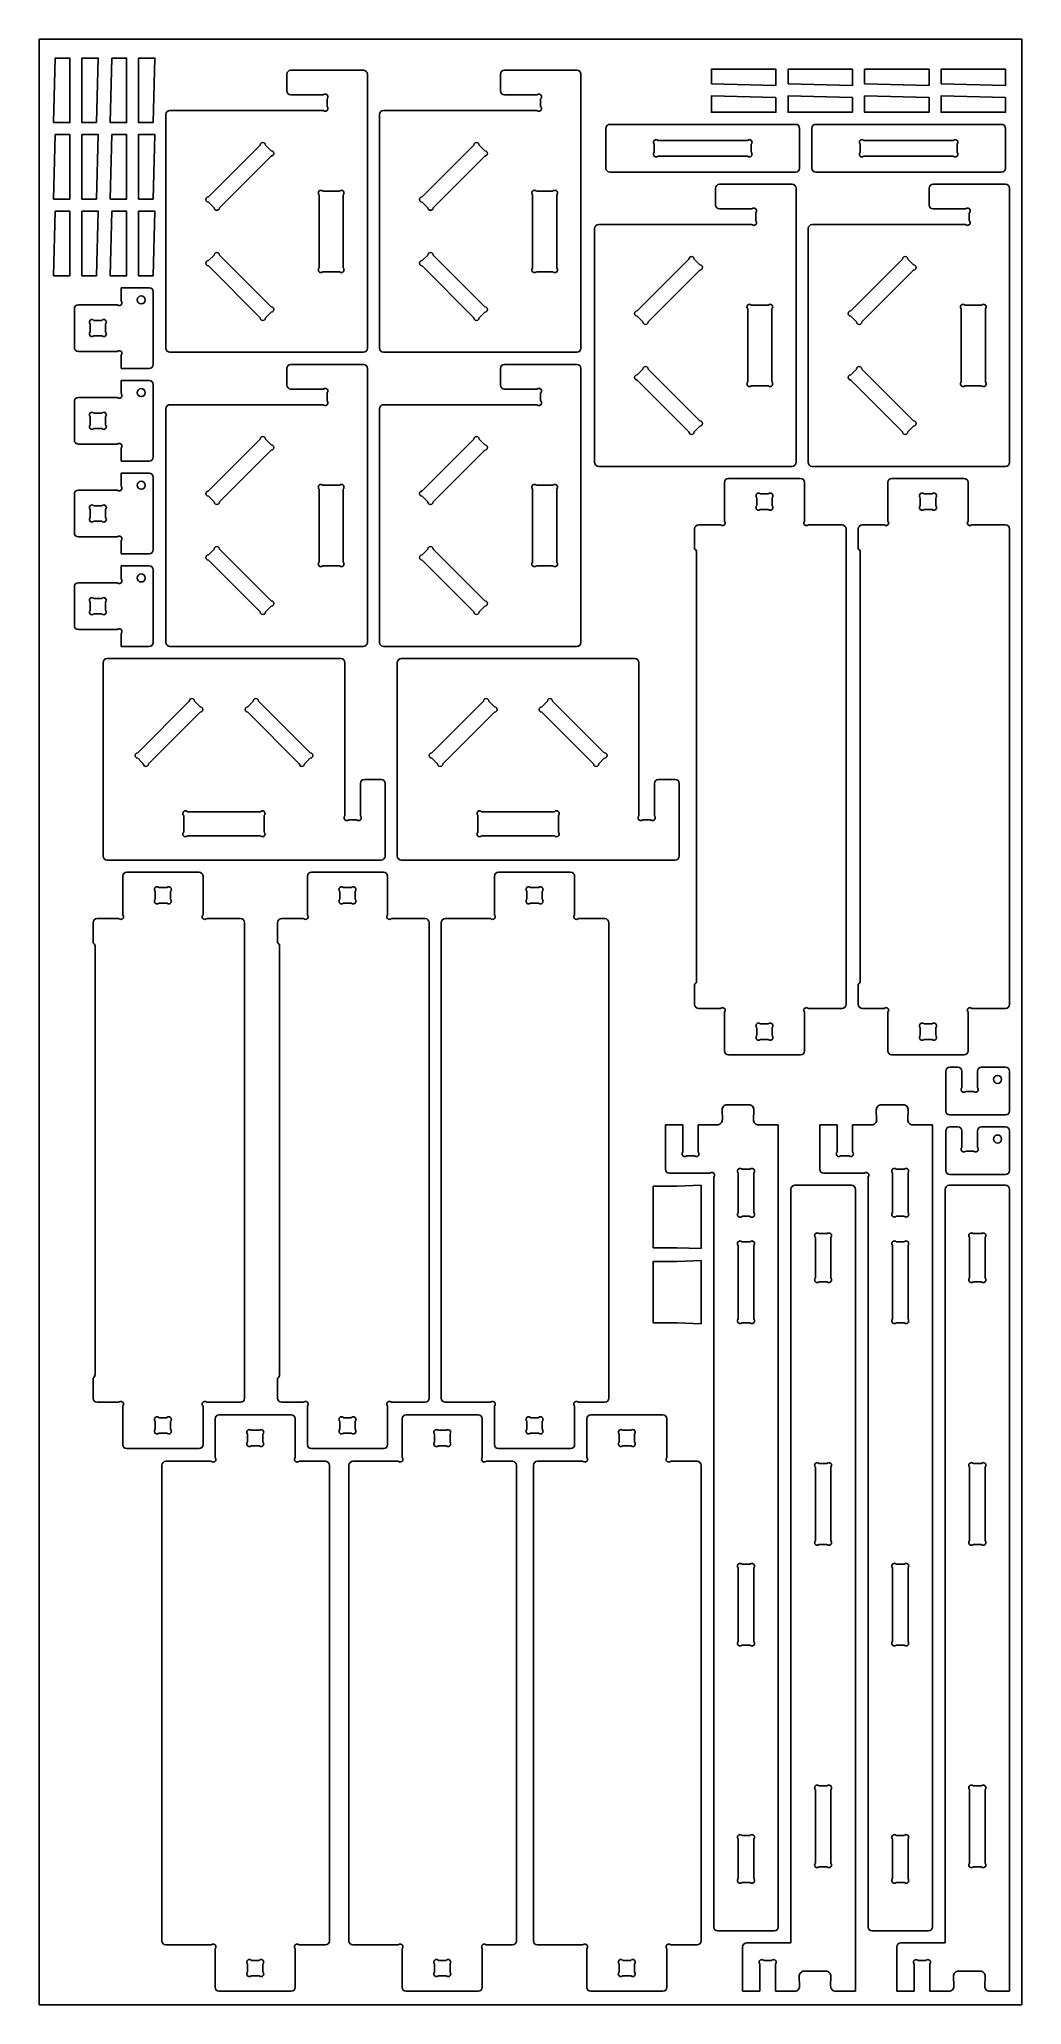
# Model space of a CAD drawing. Extents: x 0 to 1219, y -2438 to 0.
import ezdxf

# ---------------------------------------------------------------- set-up
doc = ezdxf.new("R2010")
doc.units = 0
doc.header["$MEASUREMENT"] = 0
doc.layers.get('0').update_dxf_attribs({"linetype": 'CONTINUOUS'})
doc.layers.add('NORMAL_CUT', color=1, linetype='CONTINUOUS')

msp = doc.modelspace()

# ---------------------------------------------------------------- linework, layer by layer
msp.add_lwpolyline([(0, 0), (1219.2, 0), (1219.2, -2438.4), (0, -2438.4)], close=True)
at = {"layer": 'NORMAL_CUT', "linetype": 'CONTINUOUS'}
for p, q in [((307.2, -64), (307.2, -43.3)), ((312.2, -38.3), (402.2, -38.3)), ((407.2, -43.3), (407.2, -383.3)), ((572.2, -64), (572.2, -43.3)), ((577.2, -38.3), (667.2, -38.3)), ((672.2, -43.3), (672.2, -383.3)), ((352.5, -69), (312.2, -69)), ((617.5, -69), (577.2, -69)), ((157.2, -383.3), (157.2, -93.3)), ((162.2, -88.3), (352.5, -88.3)), ((357.2, -83.6), (357.2, -73.7)), ((422.2, -383.3), (422.2, -93.3)), ((427.2, -88.3), (617.5, -88.3)), ((622.2, -83.6), (622.2, -73.7)), ((703.1, -110.5), (703.1, -159.8)), ((938.6, -105.5), (708.1, -105.5)), ((943.6, -159.8), (943.6, -110.5)), ((958.6, -110.5), (958.6, -159.8)), ((1194.2, -105.5), (963.6, -105.5)), ((1199.2, -159.8), (1199.2, -110.5)), ((210.1, -195.4), (274.2, -131.2)), ((287.8, -144.8), (223.7, -208.9)), ((280.8, -131.2), (287.8, -138.2)), ((475.1, -195.4), (539.2, -131.2)), ((552.8, -144.8), (488.7, -208.9)), ((545.8, -131.2), (552.8, -138.2)), ((763.1, -130.2), (763.1, -140.1)), ((878.9, -125.5), (767.8, -125.5)), ((767.8, -144.8), (878.9, -144.8)), ((883.6, -140.1), (883.6, -130.2)), ((1018.7, -130.2), (1018.7, -140.1)), ((1134.5, -125.5), (1023.4, -125.5)), ((1023.4, -144.8), (1134.5, -144.8)), ((1139.1, -140.1), (1139.1, -130.2)), ((708.1, -164.8), (938.6, -164.8)), ((963.6, -164.8), (1194.2, -164.8)), ((347.2, -283.6), (347.2, -193)), ((351.9, -188.3), (372.5, -188.3)), ((377.2, -193), (377.2, -283.6)), ((612.2, -283.6), (612.2, -193)), ((616.9, -188.3), (637.5, -188.3)), ((642.2, -193), (642.2, -283.6)), ((839.2, -205.5), (839.2, -184.8)), ((844.2, -179.8), (934.2, -179.8)), ((939.2, -184.8), (939.2, -524.8)), ((1104.2, -205.5), (1104.2, -184.8)), ((1109.2, -179.8), (1199.2, -179.8)), ((1204.2, -184.8), (1204.2, -524.8)), ((217.1, -208.9), (210.1, -202)), ((482.1, -208.9), (475.1, -202)), ((884.5, -210.5), (844.2, -210.5)), ((889.2, -225.1), (889.2, -215.2)), ((1149.5, -210.5), (1109.2, -210.5)), ((1154.2, -225.1), (1154.2, -215.2)), ((689.2, -524.8), (689.2, -234.8)), ((694.2, -229.8), (884.5, -229.8)), ((954.2, -524.8), (954.2, -234.8)), ((959.2, -229.8), (1149.5, -229.8)), ((210.1, -274.6), (217.1, -267.7)), ((223.7, -267.7), (287.8, -331.8)), ((475.1, -274.6), (482.1, -267.7)), ((488.7, -267.7), (552.8, -331.8)), ((274.2, -345.4), (210.1, -281.2)), ((372.5, -288.3), (351.9, -288.3)), ((539.2, -345.4), (475.1, -281.2)), ((637.5, -288.3), (616.9, -288.3)), ((742.1, -336.9), (806.3, -272.7)), ((819.8, -286.3), (755.7, -350.4)), ((812.9, -272.7), (819.8, -279.7)), ((1007.1, -336.9), (1071.3, -272.7)), ((1084.8, -286.3), (1020.7, -350.4)), ((1077.9, -272.7), (1084.8, -279.7)), ((136.5, -308.3), (101.5, -308.3)), ((101.5, -308.3), (101.5, -324.6)), ((141.5, -403.3), (141.5, -313.3)), ((43.5, -334.3), (43.5, -382.3)), ((96.8, -329.3), (48.5, -329.3)), ((287.8, -338.4), (280.8, -345.4)), ((552.8, -338.4), (545.8, -345.4)), ((879.2, -425.1), (879.2, -334.5)), ((883.9, -329.8), (904.5, -329.8)), ((909.2, -334.5), (909.2, -425.1)), ((1144.2, -425.1), (1144.2, -334.5)), ((1148.9, -329.8), (1169.5, -329.8)), ((1174.2, -334.5), (1174.2, -425.1)), ((63.1, -353.4), (63.1, -363.2)), ((77.6, -348.7), (67.7, -348.7)), ((82.3, -363.2), (82.3, -353.4)), ((749.1, -350.4), (742.1, -343.5)), ((1014.1, -350.4), (1007.1, -343.5)), ((48.5, -387.3), (96.8, -387.3)), ((67.7, -367.9), (77.6, -367.9)), ((402.2, -388.3), (162.2, -388.3)), ((667.2, -388.3), (427.2, -388.3)), ((101.5, -392), (101.5, -408.3)), ((101.5, -408.3), (136.5, -408.3)), ((307.2, -429), (307.2, -408.3)), ((312.2, -403.3), (402.2, -403.3)), ((407.2, -408.3), (407.2, -748.3)), ((572.2, -429), (572.2, -408.3)), ((577.2, -403.3), (667.2, -403.3)), ((672.2, -408.3), (672.2, -748.3)), ((742.1, -416.1), (749.1, -409.2)), ((755.7, -409.2), (819.8, -473.3)), ((1007.1, -416.1), (1014.1, -409.2)), ((1020.7, -409.2), (1084.8, -473.3)), ((136.5, -423.3), (101.5, -423.3)), ((101.5, -423.3), (101.5, -439.6)), ((141.5, -518.3), (141.5, -428.3)), ((352.5, -434), (312.2, -434)), ((357.2, -448.6), (357.2, -438.7)), ((617.5, -434), (577.2, -434)), ((622.2, -448.6), (622.2, -438.7)), ((806.3, -486.9), (742.1, -422.7)), ((904.5, -429.8), (883.9, -429.8)), ((1071.3, -486.9), (1007.1, -422.7)), ((1169.5, -429.8), (1148.9, -429.8)), ((43.5, -449.3), (43.5, -497.3)), ((96.8, -444.3), (48.5, -444.3)), ((157.2, -748.3), (157.2, -458.3)), ((162.2, -453.3), (352.5, -453.3)), ((422.2, -748.3), (422.2, -458.3)), ((427.2, -453.3), (617.5, -453.3)), ((63.1, -468.4), (63.1, -478.2)), ((77.6, -463.7), (67.7, -463.7)), ((67.7, -482.9), (77.6, -482.9)), ((82.3, -478.2), (82.3, -468.4)), ((819.8, -479.9), (812.9, -486.9)), ((1084.8, -479.9), (1077.9, -486.9)), ((48.5, -502.3), (96.8, -502.3)), ((101.5, -507), (101.5, -523.3)), ((210.1, -560.4), (274.2, -496.2)), ((287.8, -509.8), (223.7, -573.9)), ((280.8, -496.2), (287.8, -503.2)), ((475.1, -560.4), (539.2, -496.2)), ((552.8, -509.8), (488.7, -573.9)), ((545.8, -496.2), (552.8, -503.2)), ((101.5, -523.3), (136.5, -523.3)), ((934.2, -529.8), (694.2, -529.8)), ((1199.2, -529.8), (959.2, -529.8)), ((96.8, -559.3), (48.5, -559.3)), ((136.5, -538.3), (101.5, -538.3)), ((101.5, -538.3), (101.5, -554.6)), ((141.5, -633.3), (141.5, -543.3)), ((347.2, -648.6), (347.2, -558)), ((351.9, -553.3), (372.5, -553.3)), ((377.2, -558), (377.2, -648.6)), ((612.2, -648.6), (612.2, -558)), ((616.9, -553.3), (637.5, -553.3)), ((642.2, -558), (642.2, -648.6)), ((850.2, -549.8), (850.2, -597.7)), ((944.7, -544.8), (855.2, -544.8)), ((949.7, -597.7), (949.7, -549.8)), ((1053.1, -549.8), (1053.1, -597.7)), ((1147.7, -544.8), (1058.1, -544.8)), ((1152.7, -597.7), (1152.7, -549.8)), ((43.5, -564.3), (43.5, -612.3)), ((63.1, -583.4), (63.1, -593.2)), ((77.6, -578.7), (67.7, -578.7)), ((82.3, -593.2), (82.3, -583.4)), ((217.1, -573.9), (210.1, -567)), ((482.1, -573.9), (475.1, -567)), ((890.4, -568.7), (890.4, -578.5)), ((904.9, -564), (895, -564)), ((895, -583.2), (904.9, -583.2)), ((909.6, -578.5), (909.6, -568.7)), ((1093.3, -568.7), (1093.3, -578.5)), ((1107.8, -564), (1098, -564)), ((1098, -583.2), (1107.8, -583.2)), ((1112.5, -578.5), (1112.5, -568.7)), ((67.7, -597.9), (77.6, -597.9)), ((813.3, -607.4), (813.3, -632.4)), ((845.5, -602.4), (818.3, -602.4)), ((996.3, -602.4), (954.4, -602.4)), ((1001.3, -1197.4), (1001.3, -607.4)), ((1016.3, -607.4), (1016.3, -632.4)), ((1048.5, -602.4), (1021.3, -602.4)), ((1199.2, -602.4), (1157.3, -602.4)), ((1204.2, -1197.4), (1204.2, -607.4)), ((48.5, -617.3), (96.8, -617.3)), ((101.5, -622), (101.5, -638.3)), ((210.1, -639.6), (217.1, -632.7)), ((223.7, -632.7), (287.8, -696.8)), ((475.1, -639.6), (482.1, -632.7)), ((488.7, -632.7), (552.8, -696.8)), ((101.5, -638.3), (136.5, -638.3)), ((136.5, -653.3), (101.5, -653.3)), ((101.5, -653.3), (101.5, -669.6)), ((141.5, -748.3), (141.5, -658.3)), ((274.2, -710.4), (210.1, -646.2)), ((372.5, -653.3), (351.9, -653.3)), ((539.2, -710.4), (475.1, -646.2)), ((637.5, -653.3), (616.9, -653.3)), ((815.8, -636.7), (815.8, -1168.1)), ((1018.8, -636.7), (1018.8, -1168.1)), ((43.5, -679.3), (43.5, -727.3)), ((96.8, -674.3), (48.5, -674.3)), ((63.1, -698.4), (63.1, -708.2)), ((77.6, -693.7), (67.7, -693.7)), ((82.3, -708.2), (82.3, -698.4)), ((287.8, -703.4), (280.8, -710.4)), ((552.8, -703.4), (545.8, -710.4)), ((67.7, -712.9), (77.6, -712.9)), ((48.5, -732.3), (96.8, -732.3)), ((101.5, -737), (101.5, -753.3)), ((101.5, -753.3), (136.5, -753.3)), ((402.2, -753.3), (162.2, -753.3)), ((667.2, -753.3), (427.2, -753.3)), ((79.2, -1013.3), (79.2, -773.3)), ((84.2, -768.3), (374.2, -768.3)), ((379.2, -773.3), (379.2, -963.6)), ((444.2, -1013.3), (444.2, -773.3)), ((449.2, -768.3), (739.2, -768.3)), ((744.2, -773.3), (744.2, -963.6)), ((122.1, -885.4), (186.2, -821.2)), ((192.8, -821.2), (199.8, -828.2)), ((258.6, -828.2), (265.5, -821.2)), ((272.1, -821.2), (336.2, -885.4)), ((487.1, -885.4), (551.2, -821.2)), ((557.8, -821.2), (564.8, -828.2)), ((623.6, -828.2), (630.5, -821.2)), ((637.1, -821.2), (701.2, -885.4)), ((199.8, -834.8), (135.7, -898.9)), ((322.7, -898.9), (258.6, -834.8)), ((564.8, -834.8), (500.7, -898.9)), ((687.7, -898.9), (623.6, -834.8)), ((129.1, -898.9), (122.1, -892)), ((336.2, -892), (329.3, -898.9)), ((494.1, -898.9), (487.1, -892)), ((701.2, -892), (694.3, -898.9)), ((398.5, -963.6), (398.5, -923.3)), ((403.5, -918.3), (424.2, -918.3)), ((429.2, -923.3), (429.2, -1013.3)), ((763.5, -963.6), (763.5, -923.3)), ((768.5, -918.3), (789.2, -918.3)), ((794.2, -923.3), (794.2, -1013.3)), ((179.2, -983.6), (179.2, -963)), ((183.9, -958.3), (274.5, -958.3)), ((279.2, -963), (279.2, -983.6)), ((383.9, -968.3), (393.8, -968.3)), ((544.2, -983.6), (544.2, -963)), ((548.9, -958.3), (639.5, -958.3)), ((644.2, -963), (644.2, -983.6)), ((748.9, -968.3), (758.8, -968.3)), ((274.5, -988.3), (183.9, -988.3)), ((639.5, -988.3), (548.9, -988.3)), ((424.2, -1018.3), (84.2, -1018.3)), ((789.2, -1018.3), (449.2, -1018.3)), ((103.6, -1038.3), (103.6, -1086.2)), ((198.2, -1033.3), (108.6, -1033.3)), ((203.2, -1086.2), (203.2, -1038.3)), ((332.7, -1038.3), (332.7, -1086.2)), ((427.3, -1033.3), (337.7, -1033.3)), ((432.3, -1086.2), (432.3, -1038.3)), ((564.8, -1038.3), (564.8, -1086.2)), ((659.4, -1033.3), (569.8, -1033.3)), ((664.4, -1086.2), (664.4, -1038.3)), ((143.8, -1057.2), (143.8, -1067)), ((158.3, -1052.5), (148.4, -1052.5)), ((148.4, -1071.7), (158.3, -1071.7)), ((163, -1067), (163, -1057.2)), ((372.9, -1057.2), (372.9, -1067)), ((387.4, -1052.5), (377.5, -1052.5)), ((377.5, -1071.7), (387.4, -1071.7)), ((392.1, -1067), (392.1, -1057.2)), ((605, -1057.2), (605, -1067)), ((619.5, -1052.5), (609.7, -1052.5)), ((609.7, -1071.7), (619.5, -1071.7)), ((624.2, -1067), (624.2, -1057.2)), ((66.7, -1095.9), (66.7, -1120.9)), ((98.9, -1090.9), (71.7, -1090.9)), ((249.7, -1090.9), (207.8, -1090.9)), ((254.7, -1685.9), (254.7, -1095.9)), ((295.8, -1095.9), (295.8, -1120.9)), ((328, -1090.9), (300.8, -1090.9)), ((478.8, -1090.9), (436.9, -1090.9)), ((483.8, -1685.9), (483.8, -1095.9)), ((498.8, -1095.9), (498.8, -1685.9)), ((560.2, -1090.9), (503.8, -1090.9)), ((701.8, -1090.9), (669.1, -1090.9)), ((706.8, -1685.9), (706.8, -1095.9)), ((69.2, -1125.2), (69.2, -1656.6)), ((298.3, -1125.2), (298.3, -1656.6)), ((813.3, -1172.4), (813.3, -1197.4)), ((1016.3, -1172.4), (1016.3, -1197.4)), ((818.3, -1202.4), (845.5, -1202.4)), ((850.2, -1207.1), (850.2, -1255)), ((949.7, -1255), (949.7, -1207.1)), ((954.4, -1202.4), (996.3, -1202.4)), ((1021.3, -1202.4), (1048.5, -1202.4)), ((1053.1, -1207.1), (1053.1, -1255)), ((1152.7, -1255), (1152.7, -1207.1)), ((1157.3, -1202.4), (1199.2, -1202.4)), ((890.4, -1226.3), (890.4, -1236.1)), ((904.9, -1221.6), (895, -1221.6)), ((895, -1240.8), (904.9, -1240.8)), ((909.6, -1236.1), (909.6, -1226.3)), ((1093.3, -1226.3), (1093.3, -1236.1)), ((1107.8, -1221.6), (1098, -1221.6)), ((1098, -1240.8), (1107.8, -1240.8)), ((1112.5, -1236.1), (1112.5, -1226.3)), ((855.2, -1260), (944.7, -1260)), ((1058.1, -1260), (1147.7, -1260)), ((1125, -1280.4), (1125, -1329.4)), ((1140, -1275.4), (1130, -1275.4)), ((1145, -1300.7), (1145, -1280.4)), ((1164.2, -1280.4), (1164.2, -1300.7)), ((1199.2, -1275.4), (1169.2, -1275.4)), ((1204.2, -1329.4), (1204.2, -1280.4)), ((1159.5, -1305.4), (1149.7, -1305.4)), ((847.8, -1340.2), (847.3, -1328.4)), ((853.7, -1321.8), (880.4, -1321.8)), ((886.8, -1328.4), (886.3, -1340.2)), ((1039.2, -1340.2), (1038.7, -1328.4)), ((1045.1, -1321.8), (1071.9, -1321.8)), ((1078.2, -1328.4), (1077.7, -1340.2)), ((1130, -1334.4), (1199.2, -1334.4)), ((777, -1401.8), (777, -1346.8)), ((777, -1346.8), (798.7, -1346.8)), ((798.7, -1346.8), (798.7, -1380.6)), ((817.8, -1380.6), (817.8, -1346.8)), ((817.8, -1346.8), (841.4, -1346.8)), ((892.6, -1346.8), (917, -1346.8)), ((917, -1346.8), (917, -2341.8)), ((968.5, -1401.8), (968.5, -1346.8)), ((968.5, -1346.8), (990.1, -1346.8)), ((990.1, -1346.8), (990.1, -1380.5)), ((1009.3, -1380.5), (1009.3, -1346.8)), ((1009.3, -1346.8), (1032.9, -1346.8)), ((1084.1, -1346.8), (1108.5, -1346.8)), ((1108.5, -1346.8), (1108.5, -2341.8)), ((1125, -1354.4), (1125, -1403.4)), ((1140, -1349.4), (1130, -1349.4)), ((1145, -1374.7), (1145, -1354.4)), ((1164.2, -1354.4), (1164.2, -1374.7)), ((1199.2, -1349.4), (1169.2, -1349.4)), ((1204.2, -1403.4), (1204.2, -1354.4)), ((803.3, -1385.2), (813.2, -1385.2)), ((994.8, -1385.2), (1004.6, -1385.2)), ((1159.5, -1379.4), (1149.7, -1379.4)), ((832.4, -1406.8), (782, -1406.8)), ((837, -2341.8), (837, -1411.5)), ((867.4, -1406.5), (867.4, -1455.6)), ((882, -1401.8), (872.1, -1401.8)), ((886.6, -1455.6), (886.6, -1406.5)), ((1023.8, -1406.8), (973.5, -1406.8)), ((1028.5, -2341.8), (1028.5, -1411.5)), ((1058.9, -1406.5), (1058.9, -1455.6)), ((1073.4, -1401.8), (1063.5, -1401.8)), ((1078.1, -1455.6), (1078.1, -1406.5)), ((1130, -1408.4), (1199.2, -1408.4)), ((932.8, -1431.8), (932.8, -1426.8)), ((932.8, -2361.8), (932.8, -1431.8)), ((937.8, -1421.8), (942.8, -1421.8)), ((942.8, -1421.8), (1002.8, -1421.8)), ((1002.8, -1421.8), (1007.8, -1421.8)), ((1012.8, -1426.8), (1012.8, -1431.8)), ((1012.8, -1431.8), (1012.8, -2421.8)), ((1124.2, -1431.8), (1124.2, -1426.8)), ((1124.2, -2361.8), (1124.2, -1431.8)), ((1129.2, -1421.8), (1134.2, -1421.8)), ((1134.2, -1421.8), (1194.2, -1421.8)), ((1194.2, -1421.8), (1199.2, -1421.8)), ((1204.2, -1426.8), (1204.2, -1431.8)), ((1204.2, -1431.8), (1204.2, -2421.8)), ((872.1, -1460.3), (882, -1460.3)), ((1063.5, -1460.3), (1073.4, -1460.3)), ((963.2, -1536.7), (963.2, -1486.5)), ((967.8, -1481.8), (977.7, -1481.8)), ((982.4, -1486.5), (982.4, -1536.7)), ((1154.6, -1536.7), (1154.6, -1486.5)), ((1159.3, -1481.8), (1169.1, -1481.8)), ((1173.8, -1486.5), (1173.8, -1536.7)), ((867.4, -1496.5), (867.4, -1587.7)), ((882, -1491.8), (872.1, -1491.8)), ((886.6, -1587.7), (886.6, -1496.5)), ((1058.9, -1496.5), (1058.9, -1587.7)), ((1073.4, -1491.8), (1063.5, -1491.8)), ((1078.1, -1587.7), (1078.1, -1496.5)), ((977.7, -1541.4), (967.8, -1541.4)), ((1169.1, -1541.4), (1159.3, -1541.4)), ((872.1, -1592.4), (882, -1592.4)), ((1063.5, -1592.4), (1073.4, -1592.4)), ((66.7, -1660.9), (66.7, -1685.9)), ((295.8, -1660.9), (295.8, -1685.9)), ((71.7, -1690.9), (98.9, -1690.9)), ((103.6, -1695.6), (103.6, -1743.5)), ((203.2, -1743.5), (203.2, -1695.6)), ((207.8, -1690.9), (249.7, -1690.9)), ((312.7, -1706.6), (223.2, -1706.6)), ((300.8, -1690.9), (328, -1690.9)), ((332.7, -1695.6), (332.7, -1743.5)), ((432.3, -1743.5), (432.3, -1695.6)), ((436.9, -1690.9), (478.8, -1690.9)), ((544.8, -1706.6), (455.3, -1706.6)), ((503.8, -1690.9), (560.2, -1690.9)), ((564.8, -1695.6), (564.8, -1743.5)), ((664.4, -1743.5), (664.4, -1695.6)), ((669.1, -1690.9), (701.8, -1690.9)), ((773.9, -1706.6), (684.4, -1706.6)), ((143.8, -1714.8), (143.8, -1724.6)), ((158.3, -1710.1), (148.4, -1710.1)), ((148.4, -1729.3), (158.3, -1729.3)), ((163, -1724.6), (163, -1714.8)), ((218.2, -1711.6), (218.2, -1759.6)), ((258.3, -1730.5), (258.3, -1740.4)), ((272.9, -1725.8), (263, -1725.8)), ((277.5, -1740.4), (277.5, -1730.5)), ((317.7, -1759.6), (317.7, -1711.6)), ((372.9, -1714.8), (372.9, -1724.6)), ((387.4, -1710.1), (377.5, -1710.1)), ((377.5, -1729.3), (387.4, -1729.3)), ((392.1, -1724.6), (392.1, -1714.8)), ((450.3, -1711.6), (450.3, -1759.6)), ((490.5, -1730.5), (490.5, -1740.4)), ((505, -1725.8), (495.1, -1725.8)), ((509.7, -1740.4), (509.7, -1730.5)), ((549.8, -1759.6), (549.8, -1711.6)), ((605, -1714.8), (605, -1724.6)), ((619.5, -1710.1), (609.7, -1710.1)), ((609.7, -1729.3), (619.5, -1729.3)), ((624.2, -1724.6), (624.2, -1714.8)), ((679.4, -1711.6), (679.4, -1759.6)), ((719.6, -1730.5), (719.6, -1740.4)), ((734.1, -1725.8), (724.2, -1725.8)), ((738.8, -1740.4), (738.8, -1730.5)), ((778.9, -1759.6), (778.9, -1711.6)), ((108.6, -1748.5), (198.2, -1748.5)), ((263, -1745), (272.9, -1745)), ((337.7, -1748.5), (427.3, -1748.5)), ((495.1, -1745), (505, -1745)), ((569.8, -1748.5), (659.4, -1748.5)), ((724.2, -1745), (734.1, -1745)), ((152.1, -1769.2), (152.1, -2359.2)), ((213.5, -1764.2), (157.1, -1764.2)), ((355.1, -1764.2), (322.4, -1764.2)), ((360.1, -2359.2), (360.1, -1769.2)), ((384.2, -1769.2), (384.2, -2359.2)), ((445.6, -1764.2), (389.2, -1764.2)), ((587.2, -1764.2), (554.5, -1764.2)), ((592.2, -2359.2), (592.2, -1769.2)), ((613.3, -1769.2), (613.3, -2359.2)), ((674.7, -1764.2), (618.3, -1764.2)), ((816.3, -1764.2), (783.6, -1764.2)), ((821.3, -2359.2), (821.3, -1769.2)), ((963.2, -1862.7), (963.2, -1771.5)), ((967.8, -1766.8), (977.7, -1766.8)), ((982.4, -1771.5), (982.4, -1862.7)), ((1154.6, -1862.7), (1154.6, -1771.5)), ((1159.3, -1766.8), (1169.1, -1766.8)), ((1173.8, -1771.5), (1173.8, -1862.7)), ((977.7, -1867.4), (967.8, -1867.4)), ((1169.1, -1867.4), (1159.3, -1867.4)), ((867.4, -1896.5), (867.4, -1987.7)), ((882, -1891.8), (872.1, -1891.8)), ((886.6, -1987.7), (886.6, -1896.5)), ((1058.9, -1896.5), (1058.9, -1987.7)), ((1073.4, -1891.8), (1063.5, -1891.8)), ((1078.1, -1987.7), (1078.1, -1896.5)), ((872.1, -1992.4), (882, -1992.4)), ((1063.5, -1992.4), (1073.4, -1992.4)), ((967.8, -2166.8), (977.7, -2166.8)), ((1159.3, -2166.8), (1169.1, -2166.8)), ((963.2, -2262.7), (963.2, -2171.5)), ((982.4, -2171.5), (982.4, -2262.7)), ((1154.6, -2262.7), (1154.6, -2171.5)), ((1173.8, -2171.5), (1173.8, -2262.7)), ((867.4, -2233.1), (867.4, -2282.2)), ((882, -2228.4), (872.1, -2228.4)), ((886.6, -2282.2), (886.6, -2233.1)), ((1058.9, -2233), (1058.9, -2282.2)), ((1073.4, -2228.4), (1063.5, -2228.4)), ((1078.1, -2282.2), (1078.1, -2233)), ((977.7, -2267.4), (967.8, -2267.4)), ((1169.1, -2267.4), (1159.3, -2267.4)), ((872.1, -2286.8), (882, -2286.8)), ((1063.5, -2286.8), (1073.4, -2286.8)), ((157.1, -2364.2), (213.5, -2364.2)), ((322.4, -2364.2), (355.1, -2364.2)), ((389.2, -2364.2), (445.6, -2364.2)), ((554.5, -2364.2), (587.2, -2364.2)), ((618.3, -2364.2), (674.7, -2364.2)), ((783.6, -2364.2), (816.3, -2364.2)), ((912, -2346.8), (842, -2346.8)), ((877.8, -2361.8), (932.8, -2361.8)), ((1103.5, -2346.8), (1033.5, -2346.8)), ((1069.2, -2361.8), (1124.2, -2361.8)), ((218.2, -2368.9), (218.2, -2416.8)), ((258.3, -2388.1), (258.3, -2397.9)), ((272.9, -2383.4), (263, -2383.4)), ((277.5, -2397.9), (277.5, -2388.1)), ((317.7, -2416.8), (317.7, -2368.9)), ((450.3, -2368.9), (450.3, -2416.8)), ((490.5, -2388.1), (490.5, -2397.9)), ((505, -2383.4), (495.1, -2383.4)), ((509.7, -2397.9), (509.7, -2388.1)), ((549.8, -2416.8), (549.8, -2368.9)), ((679.4, -2368.9), (679.4, -2416.8)), ((719.6, -2388.1), (719.6, -2397.9)), ((734.1, -2383.4), (724.2, -2383.4)), ((738.8, -2397.9), (738.8, -2388.1)), ((778.9, -2416.8), (778.9, -2368.9)), ((872.8, -2421.8), (872.8, -2366.8)), ((894.4, -2388.1), (894.4, -2421.8)), ((908.9, -2383.4), (899, -2383.4)), ((913.6, -2421.8), (913.6, -2388.1)), ((1064.2, -2421.8), (1064.2, -2366.8)), ((1085.8, -2388.1), (1085.8, -2421.8)), ((1100.3, -2383.4), (1090.5, -2383.4)), ((1105, -2421.8), (1105, -2388.1)), ((263, -2402.6), (272.9, -2402.6)), ((495.1, -2402.6), (505, -2402.6)), ((724.2, -2402.6), (734.1, -2402.6)), ((943, -2403.4), (943.5, -2415.2)), ((976.1, -2396.8), (949.4, -2396.8)), ((982, -2415.2), (982.5, -2403.4)), ((1134.5, -2403.4), (1134.9, -2415.2)), ((1167.6, -2396.8), (1140.8, -2396.8)), ((1173.5, -2415.2), (1173.9, -2403.4)), ((223.2, -2421.8), (312.7, -2421.8)), ((455.3, -2421.8), (544.8, -2421.8)), ((684.4, -2421.8), (773.9, -2421.8)), ((894.4, -2421.8), (872.8, -2421.8)), ((937.2, -2421.8), (913.6, -2421.8)), ((1012.8, -2421.8), (988.4, -2421.8)), ((1085.8, -2421.8), (1064.2, -2421.8)), ((1128.6, -2421.8), (1105, -2421.8)), ((1204.2, -2421.8), (1179.8, -2421.8))]:
    msp.add_line(p, q, dxfattribs=at)
for points in [[(19.7, -23.3), (37.9, -23.3), (37.9, -103.3), (17.7, -103.3)], [(71.1, -103.3), (52.9, -103.3), (52.9, -23.3), (73.1, -23.3)], [(90.1, -23.3), (108.3, -23.3), (108.3, -103.3), (88.1, -103.3)], [(141.5, -103.3), (123.3, -103.3), (123.3, -23.3), (143.5, -23.3)], [(834.2, -55.3), (834.2, -37.1), (914.2, -37.1), (914.2, -57.3)], [(929.2, -55.3), (929.2, -37.1), (1009.2, -37.1), (1009.2, -57.3)], [(1024.2, -55.3), (1024.2, -37.1), (1104.2, -37.1), (1104.2, -57.3)], [(1119.2, -55.3), (1119.2, -37.1), (1199.2, -37.1), (1199.2, -57.3)], [(914.2, -72.3), (914.2, -90.5), (834.2, -90.5), (834.2, -70.3)], [(1009.2, -72.3), (1009.2, -90.5), (929.2, -90.5), (929.2, -70.3)], [(1104.2, -72.3), (1104.2, -90.5), (1024.2, -90.5), (1024.2, -70.3)], [(1199.2, -72.3), (1199.2, -90.5), (1119.2, -90.5), (1119.2, -70.3)], [(19.7, -118.3), (37.9, -118.3), (37.9, -198.3), (17.7, -198.3)], [(71.1, -198.3), (52.9, -198.3), (52.9, -118.3), (73.1, -118.3)], [(90.1, -118.3), (108.3, -118.3), (108.3, -198.3), (88.1, -198.3)], [(141.5, -198.3), (123.3, -198.3), (123.3, -118.3), (143.5, -118.3)], [(19.7, -213.3), (37.9, -213.3), (37.9, -293.3), (17.7, -293.3)], [(71.1, -293.3), (52.9, -293.3), (52.9, -213.3), (73.1, -213.3)], [(90.1, -213.3), (108.3, -213.3), (108.3, -293.3), (88.1, -293.3)], [(141.5, -293.3), (123.3, -293.3), (123.3, -213.3), (143.5, -213.3)], [(821.3, -1500.2), (821.3, -1421.8), (791.7, -1422.8), (762, -1422.8), (762, -1499.2), (791.7, -1499.2)], [(821.3, -1593.5), (821.3, -1515.2), (791.7, -1516.2), (762, -1516.2), (762, -1592.5), (791.7, -1592.5)]]:
    msp.add_lwpolyline(points, close=True, dxfattribs=at)
for centre in [(126.5, -323.3), (126.5, -438.3), (126.5, -553.3), (126.5, -668.3), (1189.2, -1290.4), (1189.2, -1364.4)]:
    msp.add_circle(centre, 5, dxfattribs=at)
for centre, radius, start, end in [((312.2, -43.3), 5, 90, 180), ((402.2, -43.3), 5, 0, 90), ((577.2, -43.3), 5, 90, 180), ((667.2, -43.3), 5, 0, 90), ((312.2, -64), 5, 180, 270), ((354.9, -71.3), 3.3, 314.8807, 135.1193), ((577.2, -64), 5, 180, 270), ((619.9, -71.3), 3.3, 314.8807, 135.1193), ((162.2, -93.3), 5, 90, 180), ((354.9, -86), 3.3, 224.8807, 45.1193), ((427.2, -93.3), 5, 90, 180), ((619.9, -86), 3.3, 224.8807, 45.1193), ((708.1, -110.5), 5, 90, 180), ((938.6, -110.5), 5, 0, 90), ((963.6, -110.5), 5, 90, 180), ((1194.2, -110.5), 5, 0, 90), ((277.5, -131.2), 3.3, 359.8807, 180.1193), ((287.8, -141.5), 3.3, 269.9404, 90.1193), ((542.5, -131.2), 3.3, 359.8807, 180.1193), ((552.8, -141.5), 3.3, 269.9404, 90.1193), ((765.5, -127.8), 3.3, 44.9153, 225.0847), ((765.5, -142.5), 3.3, 134.9153, 315.0847), ((881.3, -127.8), 3.3, 314.9153, 135.0847), ((881.3, -142.5), 3.3, 224.9153, 45.0847), ((1021, -127.8), 3.3, 44.9153, 225.0847), ((1021, -142.5), 3.3, 134.9153, 315.0847), ((1136.8, -127.8), 3.3, 314.9153, 135.0847), ((1136.8, -142.5), 3.3, 224.9153, 45.0847), ((708.1, -159.8), 5, 180, 270), ((938.6, -159.8), 5, 270, 0), ((963.6, -159.8), 5, 180, 270), ((1194.2, -159.8), 5, 270, 0), ((349.5, -190.6), 3.3, 44.8807, 225.1193), ((374.9, -190.6), 3.3, 314.8807, 135.1193), ((614.5, -190.6), 3.3, 44.8807, 225.1193), ((639.9, -190.6), 3.3, 314.8807, 135.1193), ((844.2, -184.8), 5, 90, 180), ((934.2, -184.8), 5, 0, 90), ((1109.2, -184.8), 5, 90, 180), ((1199.2, -184.8), 5, 0, 90), ((210.1, -198.7), 3.3, 89.8807, 270), ((220.4, -208.9), 3.3, 179.8807, 0.1193), ((475.1, -198.7), 3.3, 89.8807, 270), ((485.4, -208.9), 3.3, 179.8807, 0.1193), ((844.2, -205.5), 5, 180, 270), ((886.9, -212.8), 3.3, 314.8807, 135.1193), ((1109.2, -205.5), 5, 180, 270), ((1151.9, -212.8), 3.3, 314.8807, 135.1193), ((694.2, -234.8), 5, 90, 180), ((886.9, -227.5), 3.3, 224.8807, 45.1193), ((959.2, -234.8), 5, 90, 180), ((1151.9, -227.5), 3.3, 224.8807, 45.1193), ((220.4, -267.7), 3.3, 359.8807, 180.1193), ((485.4, -267.7), 3.3, 359.8807, 180.1193), ((210.1, -277.9), 3.3, 89.8807, 270), ((349.5, -286), 3.3, 134.8807, 315.1193), ((374.9, -286), 3.3, 224.8807, 45.1193), ((475.1, -277.9), 3.3, 89.8807, 270), ((614.5, -286), 3.3, 134.8807, 315.1193), ((639.9, -286), 3.3, 224.8807, 45.1193), ((809.6, -272.7), 3.3, 359.8807, 180.1193), ((819.8, -283), 3.3, 269.9404, 90.1193), ((1074.6, -272.7), 3.3, 359.8807, 180.1193), ((1084.8, -283), 3.3, 269.9404, 90.1193), ((136.5, -313.3), 5, 0, 90), ((48.5, -334.3), 5, 90, 180), ((99.1, -327), 3.3, 224.9153, 45.0847), ((287.8, -335.1), 3.3, 269.9404, 90.1193), ((552.8, -335.1), 3.3, 269.9404, 90.1193), ((742.1, -340.2), 3.3, 89.8807, 270), ((881.5, -332.1), 3.3, 44.8807, 225.1193), ((906.9, -332.1), 3.3, 314.8807, 135.1193), ((1007.1, -340.2), 3.3, 89.8807, 270), ((1146.5, -332.1), 3.3, 44.8807, 225.1193), ((1171.9, -332.1), 3.3, 314.8807, 135.1193), ((65.4, -351), 3.3, 44.9153, 225.0847), ((65.4, -365.6), 3.3, 134.9153, 315.0847), ((79.9, -351), 3.3, 314.9153, 135.0847), ((79.9, -365.6), 3.3, 224.9153, 45.0847), ((277.5, -345.4), 3.3, 179.8807, 0.1193), ((542.5, -345.4), 3.3, 179.8807, 0.1193), ((752.4, -350.4), 3.3, 179.8807, 0.1193), ((1017.4, -350.4), 3.3, 179.8807, 0.1193), ((48.5, -382.3), 5, 180, 270), ((99.1, -389.6), 3.3, 314.9153, 135.0847), ((162.2, -383.3), 5, 180, 270), ((402.2, -383.3), 5, 270, 0), ((427.2, -383.3), 5, 180, 270), ((667.2, -383.3), 5, 270, 0), ((136.5, -403.3), 5, 270, 0), ((312.2, -408.3), 5, 90, 180), ((402.2, -408.3), 5, 0, 90), ((577.2, -408.3), 5, 90, 180), ((667.2, -408.3), 5, 0, 90), ((752.4, -409.2), 3.3, 359.8807, 180.1193), ((1017.4, -409.2), 3.3, 359.8807, 180.1193), ((136.5, -428.3), 5, 0, 90), ((312.2, -429), 5, 180, 270), ((354.9, -436.3), 3.3, 314.8807, 135.1193), ((577.2, -429), 5, 180, 270), ((619.9, -436.3), 3.3, 314.8807, 135.1193), ((742.1, -419.4), 3.3, 89.8807, 270), ((881.5, -427.5), 3.3, 134.8807, 315.1193), ((906.9, -427.5), 3.3, 224.8807, 45.1193), ((1007.1, -419.4), 3.3, 89.8807, 270), ((1146.5, -427.5), 3.3, 134.8807, 315.1193), ((1171.9, -427.5), 3.3, 224.8807, 45.1193), ((48.5, -449.3), 5, 90, 180), ((65.4, -466), 3.3, 44.9153, 225.0847), ((79.9, -466), 3.3, 314.9153, 135.0847), ((99.1, -442), 3.3, 224.9153, 45.0847), ((162.2, -458.3), 5, 90, 180), ((354.9, -451), 3.3, 224.8807, 45.1193), ((427.2, -458.3), 5, 90, 180), ((619.9, -451), 3.3, 224.8807, 45.1193), ((65.4, -480.6), 3.3, 134.9153, 315.0847), ((79.9, -480.6), 3.3, 224.9153, 45.0847), ((809.6, -486.9), 3.3, 179.8807, 0.1193), ((819.8, -476.6), 3.3, 269.9404, 90.1193), ((1074.6, -486.9), 3.3, 179.8807, 0.1193), ((1084.8, -476.6), 3.3, 269.9404, 90.1193), ((48.5, -497.3), 5, 180, 270), ((99.1, -504.6), 3.3, 314.9153, 135.0847), ((277.5, -496.2), 3.3, 359.8807, 180.1193), ((287.8, -506.5), 3.3, 269.9404, 90.1193), ((542.5, -496.2), 3.3, 359.8807, 180.1193), ((552.8, -506.5), 3.3, 269.9404, 90.1193), ((136.5, -518.3), 5, 270, 360), ((694.2, -524.8), 5, 180, 270), ((934.2, -524.8), 5, 270, 0), ((959.2, -524.8), 5, 180, 270), ((1199.2, -524.8), 5, 270, 0), ((48.5, -564.3), 5, 90, 180), ((99.1, -557), 3.3, 224.9153, 45.0847), ((136.5, -543.3), 5, 0, 90), ((210.1, -563.7), 3.3, 89.8807, 270), ((349.5, -555.6), 3.3, 44.8807, 225.1193), ((374.9, -555.6), 3.3, 314.8807, 135.1193), ((475.1, -563.7), 3.3, 89.8807, 270), ((614.5, -555.6), 3.3, 44.8807, 225.1193), ((639.9, -555.6), 3.3, 314.8807, 135.1193), ((855.2, -549.8), 5, 90, 180), ((944.7, -549.8), 5, 0, 90), ((1058.1, -549.8), 5, 90, 180), ((1147.7, -549.8), 5, 0, 90), ((65.4, -581), 3.3, 44.9153, 225.0847), ((79.9, -581), 3.3, 314.9153, 135.0847), ((220.4, -573.9), 3.3, 179.8807, 0.1193), ((485.4, -573.9), 3.3, 179.8807, 0.1193), ((892.7, -566.3), 3.3, 44.9153, 225.0847), ((892.7, -580.9), 3.3, 134.9153, 315.0847), ((907.2, -566.3), 3.3, 314.9153, 135.0847), ((907.2, -580.9), 3.3, 224.9153, 45.0847), ((1095.6, -566.3), 3.3, 44.9153, 225.0847), ((1095.6, -580.9), 3.3, 134.9153, 315.0847), ((1110.2, -566.3), 3.3, 314.9153, 135.0847), ((1110.2, -580.9), 3.3, 224.9153, 45.0847), ((65.4, -595.6), 3.3, 134.9153, 315.0847), ((79.9, -595.6), 3.3, 224.9153, 45.0847), ((818.3, -607.4), 5, 90, 180), ((847.9, -600.1), 3.3, 224.9153, 45.0847), ((952.1, -600.1), 3.3, 134.9153, 315.0847), ((996.3, -607.4), 5, 0, 90), ((1021.3, -607.4), 5, 90, 180), ((1050.8, -600.1), 3.3, 224.9153, 45.0847), ((1155, -600.1), 3.3, 134.9153, 315.0847), ((1199.2, -607.4), 5, 0, 90), ((48.5, -612.3), 5, 180, 270), ((99.1, -619.6), 3.3, 314.9153, 135.0847), ((136.5, -633.3), 5, 270, 0), ((220.4, -632.7), 3.3, 359.8807, 180.1193), ((485.4, -632.7), 3.3, 359.8807, 180.1193), ((810.8, -636.7), 5, 0, 60), ((1013.8, -636.7), 5, 0, 60), ((136.5, -658.3), 5, 360, 90), ((210.1, -642.9), 3.3, 89.8807, 270), ((349.5, -651), 3.3, 134.8807, 315.1193), ((374.9, -651), 3.3, 224.8807, 45.1193), ((475.1, -642.9), 3.3, 89.8807, 270), ((614.5, -651), 3.3, 134.8807, 315.1193), ((639.9, -651), 3.3, 224.8807, 45.1193), ((48.5, -679.3), 5, 90, 180), ((99.1, -672), 3.3, 224.9153, 45.0847), ((65.4, -696), 3.3, 44.9153, 225.0847), ((79.9, -696), 3.3, 314.9153, 135.0847), ((287.8, -700.1), 3.3, 269.9404, 90.1193), ((552.8, -700.1), 3.3, 269.9404, 90.1193), ((48.5, -727.3), 5, 180, 270), ((65.4, -710.6), 3.3, 134.9153, 315.0847), ((79.9, -710.6), 3.3, 224.9153, 45.0847), ((99.1, -734.6), 3.3, 314.9153, 135.0847), ((277.5, -710.4), 3.3, 179.8807, 0.1193), ((542.5, -710.4), 3.3, 179.8807, 0.1193), ((136.5, -748.3), 5, 270, 0), ((162.2, -748.3), 5, 180, 270), ((402.2, -748.3), 5, 270, 0), ((427.2, -748.3), 5, 180, 270), ((667.2, -748.3), 5, 270, 0), ((84.2, -773.3), 5, 90, 180), ((374.2, -773.3), 5, 0, 90), ((449.2, -773.3), 5, 90, 180), ((739.2, -773.3), 5, 0, 90), ((189.5, -821.2), 3.3, 359.8807, 180), ((199.8, -831.5), 3.3, 269.8807, 90.1193), ((258.6, -831.5), 3.3, 89.8807, 270.1193), ((268.8, -821.2), 3.3, 359.8807, 180), ((554.5, -821.2), 3.3, 359.8807, 180), ((564.8, -831.5), 3.3, 269.8807, 90.1193), ((623.6, -831.5), 3.3, 89.8807, 270.1193), ((633.8, -821.2), 3.3, 359.8807, 180), ((122.1, -888.7), 3.3, 89.8807, 270.1193), ((132.4, -898.9), 3.3, 179.9404, 0.1193), ((326, -898.9), 3.3, 179.9404, 0.1193), ((336.3, -888.7), 3.3, 269.8807, 90.1193), ((487.1, -888.7), 3.3, 89.8807, 270.1193), ((497.4, -898.9), 3.3, 179.9404, 0.1193), ((691, -898.9), 3.3, 179.9404, 0.1193), ((701.3, -888.7), 3.3, 269.8807, 90.1193), ((403.5, -923.3), 5, 90, 180), ((424.2, -923.3), 5, 0, 90), ((768.5, -923.3), 5, 90, 180), ((789.2, -923.3), 5, 0, 90), ((181.5, -960.6), 3.3, 44.8807, 225.1193), ((276.9, -960.6), 3.3, 314.8807, 135.1193), ((381.5, -966), 3.3, 134.8807, 315.1193), ((396.2, -966), 3.3, 224.8807, 45.1193), ((546.5, -960.6), 3.3, 44.8807, 225.1193), ((641.9, -960.6), 3.3, 314.8807, 135.1193), ((746.5, -966), 3.3, 134.8807, 315.1193), ((761.2, -966), 3.3, 224.8807, 45.1193), ((181.5, -986), 3.3, 134.8807, 315.1193), ((276.9, -986), 3.3, 224.8807, 45.1193), ((546.5, -986), 3.3, 134.8807, 315.1193), ((641.9, -986), 3.3, 224.8807, 45.1193), ((84.2, -1013.3), 5, 180, 270), ((424.2, -1013.3), 5, 270, 0), ((449.2, -1013.3), 5, 180, 270), ((789.2, -1013.3), 5, 270, 0), ((108.6, -1038.3), 5, 90, 180), ((198.2, -1038.3), 5, 0, 90), ((337.7, -1038.3), 5, 90, 180), ((427.3, -1038.3), 5, 0, 90), ((569.8, -1038.3), 5, 90, 180), ((659.4, -1038.3), 5, 0, 90), ((146.1, -1054.8), 3.3, 44.9153, 225.0847), ((146.1, -1069.4), 3.3, 134.9153, 315.0847), ((160.6, -1054.8), 3.3, 314.9153, 135.0847), ((160.6, -1069.4), 3.3, 224.9153, 45.0847), ((375.2, -1054.8), 3.3, 44.9153, 225.0847), ((375.2, -1069.4), 3.3, 134.9153, 315.0847), ((389.7, -1054.8), 3.3, 314.9153, 135.0847), ((389.7, -1069.4), 3.3, 224.9153, 45.0847), ((607.3, -1054.8), 3.3, 44.9153, 225.0847), ((607.3, -1069.4), 3.3, 134.9153, 315.0847), ((621.9, -1054.8), 3.3, 314.9153, 135.0847), ((621.9, -1069.4), 3.3, 224.9153, 45.0847), ((71.7, -1095.9), 5, 90, 180), ((101.3, -1088.6), 3.3, 224.9153, 45.0847), ((205.5, -1088.6), 3.3, 134.9153, 315.0847), ((249.7, -1095.9), 5, 0, 90), ((300.8, -1095.9), 5, 90, 180), ((330.4, -1088.6), 3.3, 224.9153, 45.0847), ((434.6, -1088.6), 3.3, 134.9153, 315.0847), ((478.8, -1095.9), 5, 0, 90), ((503.8, -1095.9), 5, 90, 180), ((562.5, -1088.6), 3.3, 224.9153, 45.0847), ((666.7, -1088.6), 3.3, 134.9153, 315.0847), ((701.8, -1095.9), 5, 0, 90), ((64.2, -1125.2), 5, 0, 60), ((293.3, -1125.2), 5, 0, 60), ((810.8, -1168.1), 5, 300, 0), ((1013.8, -1168.1), 5, 300, 0), ((818.3, -1197.4), 5, 180, 270), ((847.9, -1204.7), 3.3, 314.9153, 135.0847), ((952.1, -1204.7), 3.3, 44.9153, 225.0847), ((996.3, -1197.4), 5, 270, 0), ((1021.3, -1197.4), 5, 180, 270), ((1050.8, -1204.7), 3.3, 314.9153, 135.0847), ((1155, -1204.7), 3.3, 44.9153, 225.0847), ((1199.2, -1197.4), 5, 270, 0), ((892.7, -1223.9), 3.3, 44.9153, 225.0847), ((892.7, -1238.5), 3.3, 134.9153, 315.0847), ((907.2, -1223.9), 3.3, 314.9153, 135.0847), ((907.2, -1238.5), 3.3, 224.9153, 45.0847), ((1095.6, -1223.9), 3.3, 44.9153, 225.0847), ((1095.6, -1238.5), 3.3, 134.9153, 315.0847), ((1110.2, -1223.9), 3.3, 314.9153, 135.0847), ((1110.2, -1238.5), 3.3, 224.9153, 45.0847), ((855.2, -1255), 5, 180, 270), ((944.7, -1255), 5, 270, 0), ((1058.1, -1255), 5, 180, 270), ((1147.7, -1255), 5, 270, 0), ((1130, -1280.4), 5, 90, 180), ((1140, -1280.4), 5, 0, 90), ((1169.2, -1280.4), 5, 90, 180), ((1199.2, -1280.4), 5, 0, 90), ((1147.3, -1303.1), 3.3, 134.9153, 315.0847), ((1161.9, -1303.1), 3.3, 224.9153, 45.0847), ((841.4, -1340.5), 6.35, 270, 2.3), ((853.7, -1328.2), 6.35, 90, 182.3), ((880.4, -1328.2), 6.35, 357.7, 90), ((892.6, -1340.5), 6.35, 177.7, 270), ((1032.9, -1340.5), 6.35, 270, 2.3), ((1045.1, -1328.2), 6.35, 90, 182.3), ((1071.9, -1328.2), 6.35, 357.7, 90), ((1084.1, -1340.5), 6.35, 177.7, 270), ((1130, -1329.4), 5, 180, 270), ((1199.2, -1329.4), 5, 270, 0), ((1130, -1354.4), 5, 90, 180), ((1140, -1354.4), 5, 0, 90), ((1169.2, -1354.4), 5, 90, 180), ((1199.2, -1354.4), 5, 0, 90), ((801, -1382.9), 3.3, 134.9153, 315.0847), ((815.5, -1382.9), 3.3, 224.9153, 45.0847), ((992.4, -1382.9), 3.3, 134.9153, 315.0847), ((1007, -1382.9), 3.3, 224.9153, 45.0847), ((1147.3, -1377.1), 3.3, 134.9153, 315.0847), ((1161.9, -1377.1), 3.3, 224.9153, 45.0847), ((782, -1401.8), 5, 180, 270), ((834.7, -1409.2), 3.3, 314.9153, 135.0847), ((869.8, -1404.2), 3.3, 44.9153, 225.0847), ((884.3, -1404.2), 3.3, 314.9153, 135.0847), ((973.5, -1401.8), 5, 180, 270), ((1026.1, -1409.1), 3.3, 314.9153, 135.0847), ((1061.2, -1404.1), 3.3, 44.9153, 225.0847), ((1075.7, -1404.1), 3.3, 314.9153, 135.0847), ((1130, -1403.4), 5, 180, 270), ((1199.2, -1403.4), 5, 270, 0), ((937.8, -1426.8), 5, 90, 180), ((1007.8, -1426.8), 5, 360, 90), ((1129.2, -1426.8), 5, 90, 180), ((1199.2, -1426.8), 5, 0, 90), ((869.8, -1458), 3.3, 134.9153, 315.0847), ((884.3, -1458), 3.3, 224.9153, 45.0847), ((1061.2, -1457.9), 3.3, 134.9153, 315.0847), ((1075.7, -1457.9), 3.3, 224.9153, 45.0847), ((965.5, -1484.2), 3.3, 44.9153, 225.0847), ((980, -1484.2), 3.3, 314.9153, 135.0847), ((1156.9, -1484.2), 3.3, 44.9153, 225.0847), ((1171.5, -1484.2), 3.3, 314.9153, 135.0847), ((869.8, -1494.2), 3.3, 44.9153, 225.0847), ((884.3, -1494.2), 3.3, 314.9153, 135.0847), ((1061.2, -1494.1), 3.3, 44.9153, 225.0847), ((1075.7, -1494.1), 3.3, 314.9153, 135.0847), ((965.5, -1539.1), 3.3, 134.9153, 315.0847), ((980, -1539.1), 3.3, 224.9153, 45.0847), ((1156.9, -1539.1), 3.3, 134.9153, 315.0847), ((1171.5, -1539.1), 3.3, 224.9153, 45.0847), ((869.8, -1590.1), 3.3, 134.9153, 315.0847), ((884.3, -1590.1), 3.3, 224.9153, 45.0847), ((1061.2, -1590), 3.3, 134.9153, 315.0847), ((1075.7, -1590), 3.3, 224.9153, 45.0847), ((64.2, -1656.6), 5, 300, 0), ((293.3, -1656.6), 5, 300, 0), ((71.7, -1685.9), 5, 180, 270), ((101.3, -1693.2), 3.3, 314.9153, 135.0847), ((205.5, -1693.2), 3.3, 44.9153, 225.0847), ((223.2, -1711.6), 5, 90, 180), ((249.7, -1685.9), 5, 270, 0), ((300.8, -1685.9), 5, 180, 270), ((312.7, -1711.6), 5, 0, 90), ((330.4, -1693.2), 3.3, 314.9153, 135.0847), ((434.6, -1693.2), 3.3, 44.9153, 225.0847), ((455.3, -1711.6), 5, 90, 180), ((478.8, -1685.9), 5, 270, 0), ((503.8, -1685.9), 5, 180, 270), ((544.8, -1711.6), 5, 0, 90), ((562.5, -1693.2), 3.3, 314.9153, 135.0847), ((666.7, -1693.2), 3.3, 44.9153, 225.0847), ((684.4, -1711.6), 5, 90, 180), ((701.8, -1685.9), 5, 270, 0), ((773.9, -1711.6), 5, 0, 90), ((146.1, -1712.4), 3.3, 44.9153, 225.0847), ((146.1, -1727), 3.3, 134.9153, 315.0847), ((160.6, -1712.4), 3.3, 314.9153, 135.0847), ((160.6, -1727), 3.3, 224.9153, 45.0847), ((260.7, -1728.2), 3.3, 44.9153, 225.0847), ((275.2, -1728.2), 3.3, 314.9153, 135.0847), ((375.2, -1712.4), 3.3, 44.9153, 225.0847), ((375.2, -1727), 3.3, 134.9153, 315.0847), ((389.7, -1712.4), 3.3, 314.9153, 135.0847), ((389.7, -1727), 3.3, 224.9153, 45.0847), ((492.8, -1728.2), 3.3, 44.9153, 225.0847), ((507.3, -1728.2), 3.3, 314.9153, 135.0847), ((607.3, -1712.4), 3.3, 44.9153, 225.0847), ((607.3, -1727), 3.3, 134.9153, 315.0847), ((621.9, -1712.4), 3.3, 314.9153, 135.0847), ((621.9, -1727), 3.3, 224.9153, 45.0847), ((721.9, -1728.2), 3.3, 44.9153, 225.0847), ((736.4, -1728.2), 3.3, 314.9153, 135.0847), ((108.6, -1743.5), 5, 180, 270), ((198.2, -1743.5), 5, 270, 0), ((260.7, -1742.7), 3.3, 134.9153, 315.0847), ((275.2, -1742.7), 3.3, 224.9153, 45.0847), ((337.7, -1743.5), 5, 180, 270), ((427.3, -1743.5), 5, 270, 0), ((492.8, -1742.7), 3.3, 134.9153, 315.0847), ((507.3, -1742.7), 3.3, 224.9153, 45.0847), ((569.8, -1743.5), 5, 180, 270), ((659.4, -1743.5), 5, 270, 0), ((721.9, -1742.7), 3.3, 134.9153, 315.0847), ((736.4, -1742.7), 3.3, 224.9153, 45.0847), ((157.1, -1769.2), 5, 90, 180), ((215.8, -1761.9), 3.3, 224.9153, 45.0847), ((320, -1761.9), 3.3, 134.9153, 315.0847), ((355.1, -1769.2), 5, 0, 90), ((389.2, -1769.2), 5, 90, 180), ((448, -1761.9), 3.3, 224.9153, 45.0847), ((552.2, -1761.9), 3.3, 134.9153, 315.0847), ((587.2, -1769.2), 5, 0, 90), ((618.3, -1769.2), 5, 90, 180), ((677.1, -1761.9), 3.3, 224.9153, 45.0847), ((781.3, -1761.9), 3.3, 134.9153, 315.0847), ((816.3, -1769.2), 5, 0, 90), ((965.5, -1769.2), 3.3, 44.9153, 225.0847), ((980, -1769.2), 3.3, 314.9153, 135.0847), ((1156.9, -1769.2), 3.3, 44.9153, 225.0847), ((1171.5, -1769.2), 3.3, 314.9153, 135.0847), ((965.5, -1865.1), 3.3, 134.9153, 315.0847), ((980, -1865.1), 3.3, 224.9153, 45.0847), ((1156.9, -1865.1), 3.3, 134.9153, 315.0847), ((1171.5, -1865.1), 3.3, 224.9153, 45.0847), ((869.8, -1894.2), 3.3, 44.9153, 225.0847), ((884.3, -1894.2), 3.3, 314.9153, 135.0847), ((1061.2, -1894.1), 3.3, 44.9153, 225.0847), ((1075.7, -1894.1), 3.3, 314.9153, 135.0847), ((869.8, -1990.1), 3.3, 134.9153, 315.0847), ((884.3, -1990.1), 3.3, 224.9153, 45.0847), ((1061.2, -1990), 3.3, 134.9153, 315.0847), ((1075.7, -1990), 3.3, 224.9153, 45.0847), ((965.5, -2169.2), 3.3, 44.9153, 225.0847), ((980, -2169.2), 3.3, 314.9153, 135.0847), ((1156.9, -2169.2), 3.3, 44.9153, 225.0847), ((1171.5, -2169.2), 3.3, 314.9153, 135.0847), ((869.8, -2230.7), 3.3, 44.9153, 225.0847), ((884.3, -2230.7), 3.3, 314.9153, 135.0847), ((1061.2, -2230.7), 3.3, 44.9153, 225.0847), ((1075.7, -2230.7), 3.3, 314.9153, 135.0847), ((965.5, -2265.1), 3.3, 134.9153, 315.0847), ((980, -2265.1), 3.3, 224.9153, 45.0847), ((1156.9, -2265.1), 3.3, 134.9153, 315.0847), ((1171.5, -2265.1), 3.3, 224.9153, 45.0847), ((869.8, -2284.5), 3.3, 134.9153, 315.0847), ((884.3, -2284.5), 3.3, 224.9153, 45.0847), ((1061.2, -2284.5), 3.3, 134.9153, 315.0847), ((1075.7, -2284.5), 3.3, 224.9153, 45.0847), ((157.1, -2359.2), 5, 180, 270), ((215.8, -2366.6), 3.3, 314.9153, 135.0847), ((320, -2366.6), 3.3, 44.9153, 225.0847), ((355.1, -2359.2), 5, 270, 0), ((389.2, -2359.2), 5, 180, 270), ((448, -2366.6), 3.3, 314.9153, 135.0847), ((552.2, -2366.6), 3.3, 44.9153, 225.0847), ((587.2, -2359.2), 5, 270, 0), ((618.3, -2359.2), 5, 180, 270), ((677.1, -2366.6), 3.3, 314.9153, 135.0847), ((781.3, -2366.6), 3.3, 44.9153, 225.0847), ((816.3, -2359.2), 5, 270, 0), ((842, -2341.8), 5, 180, 270), ((877.8, -2366.8), 5, 90, 180), ((912, -2341.8), 5, 270, 0), ((1033.5, -2341.8), 5, 180, 270), ((1069.2, -2366.8), 5, 90, 180), ((1103.5, -2341.8), 5, 270, 360), ((260.7, -2385.7), 3.3, 44.9153, 225.0847), ((275.2, -2385.7), 3.3, 314.9153, 135.0847), ((492.8, -2385.7), 3.3, 44.9153, 225.0847), ((507.3, -2385.7), 3.3, 314.9153, 135.0847), ((721.9, -2385.7), 3.3, 44.9153, 225.0847), ((736.4, -2385.7), 3.3, 314.9153, 135.0847), ((896.7, -2385.8), 3.3, 44.9153, 225.0847), ((911.2, -2385.8), 3.3, 314.9153, 135.0847), ((1088.1, -2385.8), 3.3, 44.9153, 225.0847), ((1102.7, -2385.8), 3.3, 314.9153, 135.0847), ((260.7, -2400.3), 3.3, 134.9153, 315.0847), ((275.2, -2400.3), 3.3, 224.9153, 45.0847), ((492.8, -2400.3), 3.3, 134.9153, 315.0847), ((507.3, -2400.3), 3.3, 224.9153, 45.0847), ((721.9, -2400.3), 3.3, 134.9153, 315.0847), ((736.4, -2400.3), 3.3, 224.9153, 45.0847), ((949.4, -2403.2), 6.35, 90, 182.3), ((976.1, -2403.2), 6.35, 357.7, 90), ((1140.8, -2403.2), 6.35, 90, 182.3), ((1167.6, -2403.2), 6.35, 357.7, 90), ((223.2, -2416.8), 5, 180, 270), ((312.7, -2416.8), 5, 270, 0), ((455.3, -2416.8), 5, 180, 270), ((544.8, -2416.8), 5, 270, 0), ((684.4, -2416.8), 5, 180, 270), ((773.9, -2416.8), 5, 270, 0), ((937.2, -2415.5), 6.35, 270, 2.3), ((988.4, -2415.5), 6.35, 177.7, 270), ((1128.6, -2415.5), 6.35, 270, 2.3), ((1179.8, -2415.5), 6.35, 177.7, 270)]:
    msp.add_arc(centre, radius, start, end, dxfattribs=at)

doc.saveas('drawing.dxf')
